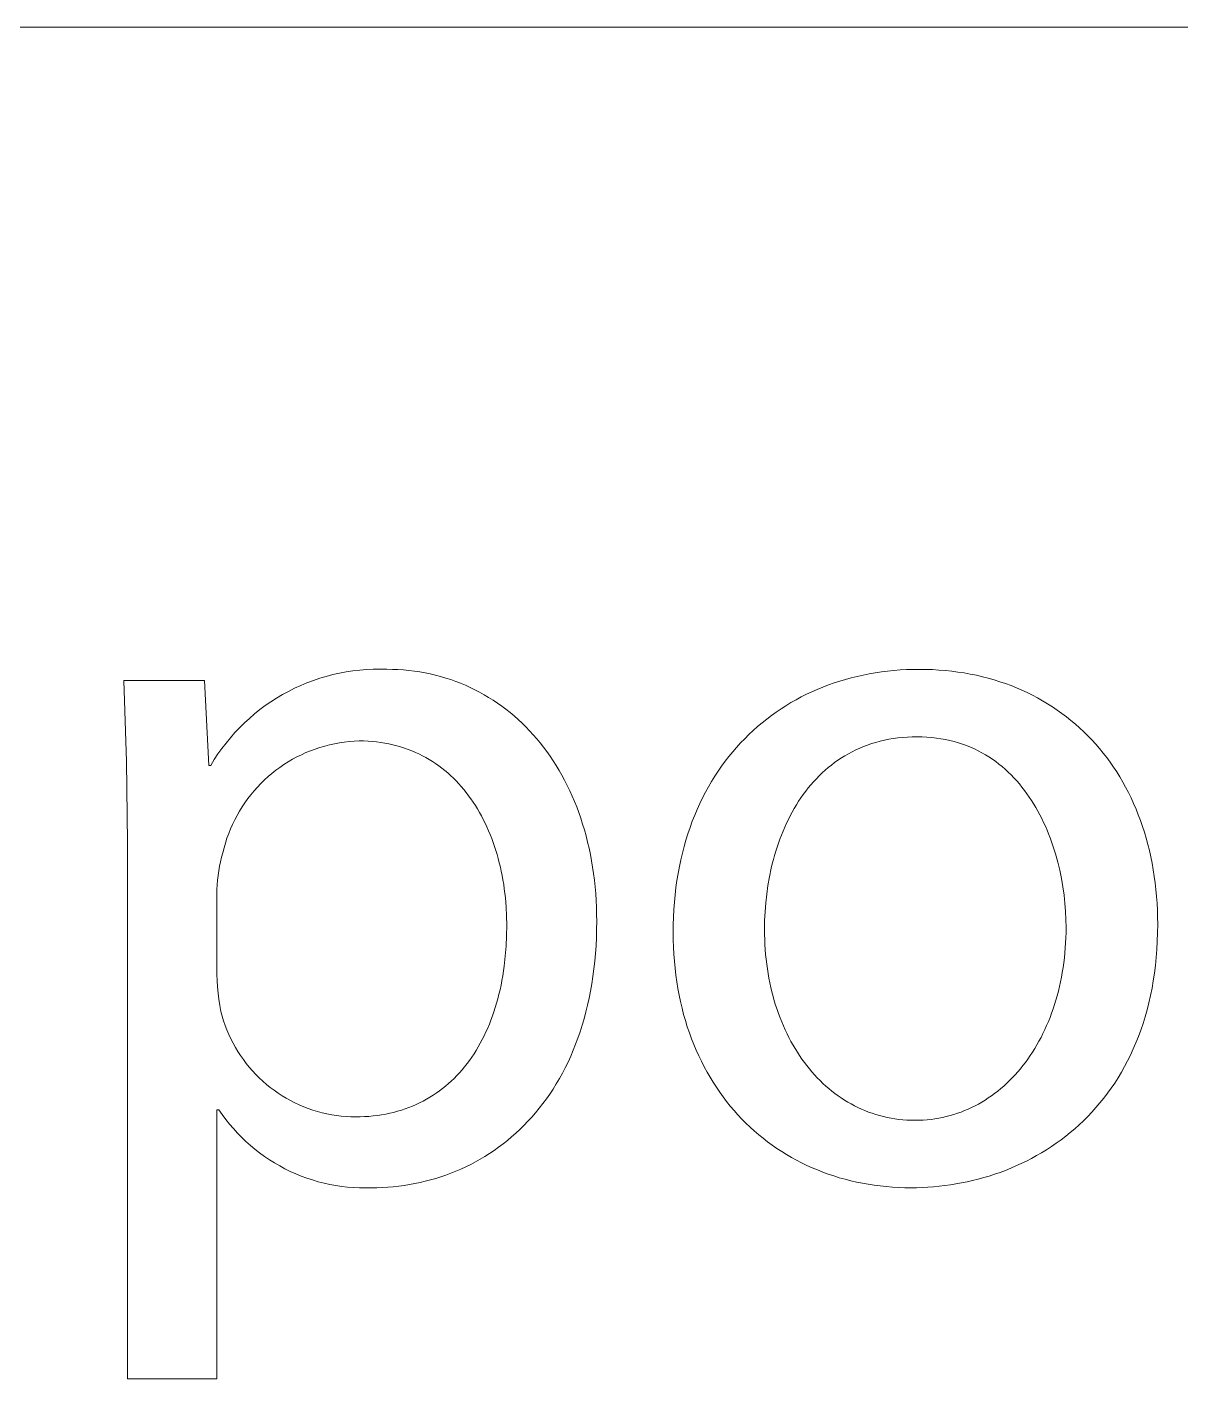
# Model space of a CAD drawing. Header units: millimetres. Extents: x -1421 to 3505, y -683 to 2759.
# Drawn here: x 3289 to 3344.5, y -197.2 to -132.1 of the extents above; entities that cross this region are included whole.
import ezdxf

# ---------------------------------------------------------------- set-up
doc = ezdxf.new("R2010")
doc.units = ezdxf.units.MM
doc.header["$MEASUREMENT"] = 0
doc.layers.add('Domyślny', color=7, linetype='Continuous', true_color=0x000000)

msp = doc.modelspace()

# ---------------------------------------------------------------- linework, layer by layer
at = {"layer": 'Domyślny', "color": 18, "lineweight": 15, "true_color": 0x000000}
for p, q in [((3500.454, -132.119), (1643.61, -132.119)), ((3303.364, -163.366), (3303.681, -163.284)), ((3303.681, -163.284), (3304, -163.212)), ((3304, -163.212), (3304.322, -163.152)), ((3304.322, -163.152), (3304.646, -163.103)), ((3304.646, -163.103), (3304.971, -163.065)), ((3304.971, -163.065), (3305.297, -163.038)), ((3305.297, -163.038), (3305.624, -163.023)), ((3305.624, -163.023), (3305.951, -163.019)), ((3305.951, -163.019), (3306.278, -163.027)), ((3306.278, -163.027), (3306.548, -163.031)), ((3306.548, -163.031), (3306.815, -163.041)), ((3306.815, -163.041), (3307.08, -163.059)), ((3307.08, -163.059), (3307.343, -163.084)), ((3307.343, -163.084), (3307.604, -163.115)), ((3307.604, -163.115), (3307.862, -163.154)), ((3307.862, -163.154), (3308.117, -163.199)), ((3308.117, -163.199), (3308.37, -163.251)), ((3308.37, -163.251), (3308.62, -163.309)), ((3329.21, -163.302), (3329.499, -163.245)), ((3329.499, -163.245), (3329.792, -163.195)), ((3329.792, -163.195), (3330.087, -163.151)), ((3330.087, -163.151), (3330.384, -163.114)), ((3330.384, -163.114), (3330.684, -163.083)), ((3330.684, -163.083), (3330.986, -163.059)), ((3330.986, -163.059), (3331.291, -163.042)), ((3331.291, -163.042), (3331.597, -163.032)), ((3331.597, -163.032), (3331.906, -163.029)), ((3331.906, -163.029), (3332.226, -163.032)), ((3332.226, -163.032), (3332.542, -163.043)), ((3332.542, -163.043), (3332.855, -163.061)), ((3332.855, -163.061), (3333.165, -163.086)), ((3333.165, -163.086), (3333.471, -163.118)), ((3333.471, -163.118), (3333.774, -163.158)), ((3333.774, -163.158), (3334.073, -163.204)), ((3334.073, -163.204), (3334.368, -163.257)), ((3334.368, -163.257), (3334.66, -163.316)), ((3293.743, -167.463), (3293.615, -163.568)), ((3293.615, -163.568), (3297.503, -163.568)), ((3297.503, -163.568), (3297.716, -167.653)), ((3301.542, -164.089), (3301.835, -163.942)), ((3301.835, -163.942), (3302.132, -163.806)), ((3302.132, -163.806), (3302.434, -163.68)), ((3302.434, -163.68), (3302.741, -163.565)), ((3302.741, -163.565), (3303.051, -163.46)), ((3303.051, -163.46), (3303.364, -163.366)), ((3308.62, -163.309), (3308.868, -163.374)), ((3308.868, -163.374), (3309.113, -163.446)), ((3309.113, -163.446), (3309.355, -163.524)), ((3309.355, -163.524), (3309.594, -163.609)), ((3309.594, -163.609), (3309.83, -163.7)), ((3309.83, -163.7), (3310.063, -163.798)), ((3310.063, -163.798), (3310.293, -163.902)), ((3310.293, -163.902), (3310.52, -164.012)), ((3327.002, -163.993), (3327.267, -163.884)), ((3327.267, -163.884), (3327.535, -163.782)), ((3327.535, -163.782), (3327.806, -163.686)), ((3327.806, -163.686), (3328.081, -163.596)), ((3328.081, -163.596), (3328.359, -163.513)), ((3328.359, -163.513), (3328.639, -163.436)), ((3328.639, -163.436), (3328.923, -163.366)), ((3328.923, -163.366), (3329.21, -163.302)), ((3334.66, -163.316), (3334.948, -163.383)), ((3334.948, -163.383), (3335.232, -163.456)), ((3335.232, -163.456), (3335.512, -163.536)), ((3335.512, -163.536), (3335.788, -163.622)), ((3335.788, -163.622), (3336.06, -163.715)), ((3336.06, -163.715), (3336.329, -163.814)), ((3336.329, -163.814), (3336.593, -163.919)), ((3336.593, -163.919), (3336.853, -164.031)), ((3300.428, -164.774), (3300.697, -164.588)), ((3300.697, -164.588), (3300.973, -164.412)), ((3300.973, -164.412), (3301.255, -164.245)), ((3301.255, -164.245), (3301.542, -164.089)), ((3310.52, -164.012), (3310.743, -164.128)), ((3310.743, -164.128), (3310.963, -164.25)), ((3310.963, -164.25), (3311.18, -164.378)), ((3311.18, -164.378), (3311.394, -164.513)), ((3311.394, -164.513), (3311.604, -164.653)), ((3325.734, -164.631), (3325.98, -164.491)), ((3325.98, -164.491), (3326.23, -164.357)), ((3326.23, -164.357), (3326.484, -164.229)), ((3326.484, -164.229), (3326.741, -164.108)), ((3326.741, -164.108), (3327.002, -163.993)), ((3336.853, -164.031), (3337.109, -164.149)), ((3337.109, -164.149), (3337.36, -164.274)), ((3337.36, -164.274), (3337.607, -164.404)), ((3337.607, -164.404), (3337.85, -164.541)), ((3337.85, -164.541), (3338.089, -164.683)), ((3299.661, -165.387), (3299.909, -165.174)), ((3299.909, -165.174), (3300.165, -164.969)), ((3300.165, -164.969), (3300.428, -164.774)), ((3311.604, -164.653), (3311.81, -164.799)), ((3311.81, -164.799), (3312.013, -164.951)), ((3312.013, -164.951), (3312.212, -165.109)), ((3312.212, -165.109), (3312.407, -165.272)), ((3324.79, -165.252), (3325.02, -165.088)), ((3325.02, -165.088), (3325.254, -164.929)), ((3325.254, -164.929), (3325.492, -164.777)), ((3325.492, -164.777), (3325.734, -164.631)), ((3338.089, -164.683), (3338.323, -164.832)), ((3338.323, -164.832), (3338.552, -164.986)), ((3338.552, -164.986), (3338.777, -165.146)), ((3338.777, -165.146), (3338.997, -165.312)), ((3298.962, -166.075), (3299.187, -165.838)), ((3299.187, -165.838), (3299.42, -165.608)), ((3299.42, -165.608), (3299.661, -165.387)), ((3312.407, -165.272), (3312.598, -165.441)), ((3312.598, -165.441), (3312.786, -165.616)), ((3312.786, -165.616), (3312.969, -165.796)), ((3312.969, -165.796), (3313.149, -165.982)), ((3323.916, -165.97), (3324.128, -165.782)), ((3324.128, -165.782), (3324.344, -165.599)), ((3324.344, -165.599), (3324.565, -165.423)), ((3324.565, -165.423), (3324.79, -165.252)), ((3338.997, -165.312), (3339.213, -165.484)), ((3339.213, -165.484), (3339.424, -165.662)), ((3339.424, -165.662), (3339.63, -165.844)), ((3339.63, -165.844), (3339.831, -166.033)), ((3298.538, -166.574), (3298.745, -166.321)), ((3298.745, -166.321), (3298.962, -166.075)), ((3304.231, -166.528), (3303.993, -166.563)), ((3304.47, -166.501), (3304.231, -166.528)), ((3304.709, -166.482), (3304.47, -166.501)), ((3304.95, -166.472), (3304.709, -166.482)), ((3305.163, -166.475), (3304.95, -166.472)), ((3305.373, -166.484), (3305.163, -166.475)), ((3305.58, -166.498), (3305.373, -166.484)), ((3305.784, -166.519), (3305.58, -166.498)), ((3305.984, -166.545), (3305.784, -166.519)), ((3306.182, -166.577), (3305.984, -166.545)), ((3313.149, -165.982), (3313.324, -166.173)), ((3313.324, -166.173), (3313.496, -166.369)), ((3313.496, -166.369), (3313.663, -166.571)), ((3323.308, -166.571), (3323.506, -166.365)), ((3323.506, -166.365), (3323.708, -166.164)), ((3323.708, -166.164), (3323.916, -165.97)), ((3329.818, -166.544), (3329.618, -166.605)), ((3330.023, -166.489), (3329.818, -166.544)), ((3330.231, -166.44), (3330.023, -166.489)), ((3330.444, -166.397), (3330.231, -166.44)), ((3330.661, -166.361), (3330.444, -166.397)), ((3330.882, -166.331), (3330.661, -166.361)), ((3331.107, -166.307), (3330.882, -166.331)), ((3331.336, -166.29), (3331.107, -166.307)), ((3331.57, -166.28), (3331.336, -166.29)), ((3331.808, -166.277), (3331.57, -166.28)), ((3332.046, -166.28), (3331.808, -166.277)), ((3332.28, -166.291), (3332.046, -166.28)), ((3332.509, -166.31), (3332.28, -166.291)), ((3332.734, -166.335), (3332.509, -166.31)), ((3332.955, -166.367), (3332.734, -166.335)), ((3333.171, -166.406), (3332.955, -166.367)), ((3333.383, -166.452), (3333.171, -166.406)), ((3333.59, -166.504), (3333.383, -166.452)), ((3333.793, -166.563), (3333.59, -166.504)), ((3339.831, -166.033), (3340.027, -166.227)), ((3340.027, -166.227), (3340.218, -166.426)), ((3340.218, -166.426), (3340.405, -166.631)), ((3297.969, -167.373), (3298.149, -167.1)), ((3298.149, -167.1), (3298.339, -166.834)), ((3298.339, -166.834), (3298.538, -166.574)), ((3302.164, -167.137), (3301.949, -167.244)), ((3302.383, -167.038), (3302.164, -167.137)), ((3302.605, -166.947), (3302.383, -167.038)), ((3302.83, -166.863), (3302.605, -166.947)), ((3303.059, -166.787), (3302.83, -166.863)), ((3303.289, -166.719), (3303.059, -166.787)), ((3303.522, -166.659), (3303.289, -166.719)), ((3303.757, -166.607), (3303.522, -166.659)), ((3303.993, -166.563), (3303.757, -166.607)), ((3306.377, -166.614), (3306.182, -166.577)), ((3306.569, -166.657), (3306.377, -166.614)), ((3306.757, -166.705), (3306.569, -166.657)), ((3306.943, -166.758), (3306.757, -166.705)), ((3307.125, -166.817), (3306.943, -166.758)), ((3307.304, -166.88), (3307.125, -166.817)), ((3307.481, -166.949), (3307.304, -166.88)), ((3307.654, -167.023), (3307.481, -166.949)), ((3307.823, -167.101), (3307.654, -167.023)), ((3307.99, -167.185), (3307.823, -167.101)), ((3308.154, -167.273), (3307.99, -167.185)), ((3313.663, -166.571), (3313.825, -166.778)), ((3313.825, -166.778), (3313.984, -166.99)), ((3313.984, -166.99), (3314.138, -167.208)), ((3322.745, -167.224), (3322.928, -167)), ((3322.928, -167), (3323.115, -166.783)), ((3323.115, -166.783), (3323.308, -166.571)), ((3328.328, -167.187), (3328.16, -167.291)), ((3328.501, -167.088), (3328.328, -167.187)), ((3328.677, -166.994), (3328.501, -167.088)), ((3328.857, -166.905), (3328.677, -166.994)), ((3329.041, -166.822), (3328.857, -166.905)), ((3329.229, -166.744), (3329.041, -166.822)), ((3329.421, -166.671), (3329.229, -166.744)), ((3329.618, -166.605), (3329.421, -166.671)), ((3333.991, -166.628), (3333.793, -166.563)), ((3334.186, -166.699), (3333.991, -166.628)), ((3334.376, -166.776), (3334.186, -166.699)), ((3334.562, -166.858), (3334.376, -166.776)), ((3334.743, -166.946), (3334.562, -166.858)), ((3334.921, -167.04), (3334.743, -166.946)), ((3335.094, -167.139), (3334.921, -167.04)), ((3335.263, -167.244), (3335.094, -167.139)), ((3340.405, -166.631), (3340.586, -166.841)), ((3340.586, -166.841), (3340.762, -167.056)), ((3340.762, -167.056), (3340.933, -167.276)), ((3293.796, -171.36), (3293.743, -167.463)), ((3297.716, -167.653), (3297.798, -167.653)), ((3297.798, -167.653), (3297.969, -167.373)), ((3301.128, -167.745), (3300.935, -167.887)), ((3301.327, -167.609), (3301.128, -167.745)), ((3301.53, -167.48), (3301.327, -167.609)), ((3301.737, -167.359), (3301.53, -167.48)), ((3301.949, -167.244), (3301.737, -167.359)), ((3308.314, -167.366), (3308.154, -167.273)), ((3308.471, -167.463), (3308.314, -167.366)), ((3308.625, -167.565), (3308.471, -167.463)), ((3308.775, -167.672), (3308.625, -167.565)), ((3308.923, -167.782), (3308.775, -167.672)), ((3309.067, -167.897), (3308.923, -167.782)), ((3314.138, -167.208), (3314.287, -167.43)), ((3314.287, -167.43), (3314.432, -167.658)), ((3314.432, -167.658), (3314.572, -167.89)), ((3322.229, -167.929), (3322.396, -167.688)), ((3322.396, -167.688), (3322.568, -167.453)), ((3322.568, -167.453), (3322.745, -167.224)), ((3327.527, -167.756), (3327.378, -167.883)), ((3327.679, -167.633), (3327.527, -167.756)), ((3327.836, -167.514), (3327.679, -167.633)), ((3327.996, -167.4), (3327.836, -167.514)), ((3328.16, -167.291), (3327.996, -167.4)), ((3335.428, -167.353), (3335.263, -167.244)), ((3335.589, -167.468), (3335.428, -167.353)), ((3335.745, -167.587), (3335.589, -167.468)), ((3335.898, -167.711), (3335.745, -167.587)), ((3336.047, -167.84), (3335.898, -167.711)), ((3336.191, -167.972), (3336.047, -167.84)), ((3340.933, -167.276), (3341.098, -167.502)), ((3341.098, -167.502), (3341.259, -167.732)), ((3341.259, -167.732), (3341.414, -167.968)), ((3300.385, -168.354), (3300.213, -168.522)), ((3300.563, -168.192), (3300.385, -168.354)), ((3300.746, -168.036), (3300.563, -168.192)), ((3300.935, -167.887), (3300.746, -168.036)), ((3309.208, -168.017), (3309.067, -167.897)), ((3309.346, -168.14), (3309.208, -168.017)), ((3309.48, -168.267), (3309.346, -168.14)), ((3309.611, -168.399), (3309.48, -168.267)), ((3309.739, -168.534), (3309.611, -168.399)), ((3314.572, -167.89), (3314.708, -168.127)), ((3314.708, -168.127), (3314.839, -168.37)), ((3314.839, -168.37), (3314.965, -168.617)), ((3321.762, -168.684), (3321.912, -168.426)), ((3321.912, -168.426), (3322.067, -168.175)), ((3322.067, -168.175), (3322.229, -167.929)), ((3326.823, -168.436), (3326.694, -168.584)), ((3326.956, -168.291), (3326.823, -168.436)), ((3327.093, -168.151), (3326.956, -168.291)), ((3327.234, -168.015), (3327.093, -168.151)), ((3327.378, -167.883), (3327.234, -168.015)), ((3336.332, -168.109), (3336.191, -167.972)), ((3336.469, -168.251), (3336.332, -168.109)), ((3336.602, -168.396), (3336.469, -168.251)), ((3336.73, -168.545), (3336.602, -168.396)), ((3341.414, -167.968), (3341.563, -168.208)), ((3341.563, -168.208), (3341.707, -168.454)), ((3341.707, -168.454), (3341.846, -168.704)), ((3299.734, -169.06), (3299.587, -169.251)), ((3299.887, -168.875), (3299.734, -169.06)), ((3300.047, -168.696), (3299.887, -168.875)), ((3300.213, -168.522), (3300.047, -168.696)), ((3309.863, -168.673), (3309.739, -168.534)), ((3309.985, -168.816), (3309.863, -168.673)), ((3310.102, -168.963), (3309.985, -168.816)), ((3310.217, -169.113), (3310.102, -168.963)), ((3310.328, -169.266), (3310.217, -169.113)), ((3314.965, -168.617), (3315.086, -168.868)), ((3315.086, -168.868), (3315.202, -169.125)), ((3315.202, -169.125), (3315.313, -169.386)), ((3321.479, -169.215), (3321.617, -168.947)), ((3321.617, -168.947), (3321.762, -168.684)), ((3326.328, -169.05), (3326.214, -169.213)), ((3326.446, -168.891), (3326.328, -169.05)), ((3326.568, -168.736), (3326.446, -168.891)), ((3326.694, -168.584), (3326.568, -168.736)), ((3336.855, -168.697), (3336.73, -168.545)), ((3336.977, -168.854), (3336.855, -168.697)), ((3337.094, -169.013), (3336.977, -168.854)), ((3337.207, -169.176), (3337.094, -169.013)), ((3341.846, -168.704), (3341.979, -168.959)), ((3341.979, -168.959), (3342.106, -169.218)), ((3299.313, -169.646), (3299.187, -169.85)), ((3299.447, -169.446), (3299.313, -169.646)), ((3299.587, -169.251), (3299.447, -169.446)), ((3310.436, -169.423), (3310.328, -169.266)), ((3310.54, -169.584), (3310.436, -169.423)), ((3310.641, -169.747), (3310.54, -169.584)), ((3310.739, -169.914), (3310.641, -169.747)), ((3315.313, -169.386), (3315.419, -169.651)), ((3315.419, -169.651), (3315.52, -169.922)), ((3321.099, -170.053), (3321.219, -169.768)), ((3321.219, -169.768), (3321.346, -169.489)), ((3321.346, -169.489), (3321.479, -169.215)), ((3325.894, -169.72), (3325.795, -169.895)), ((3325.997, -169.547), (3325.894, -169.72)), ((3326.104, -169.378), (3325.997, -169.547)), ((3326.214, -169.213), (3326.104, -169.378)), ((3337.317, -169.342), (3337.207, -169.176)), ((3337.423, -169.511), (3337.317, -169.342)), ((3337.525, -169.682), (3337.423, -169.511)), ((3337.624, -169.857), (3337.525, -169.682)), ((3342.106, -169.218), (3342.228, -169.482)), ((3342.228, -169.482), (3342.344, -169.751)), ((3342.344, -169.751), (3342.454, -170.024)), ((3298.956, -170.272), (3298.851, -170.489)), ((3299.068, -170.059), (3298.956, -170.272)), ((3299.187, -169.85), (3299.068, -170.059)), ((3310.833, -170.084), (3310.739, -169.914)), ((3310.924, -170.257), (3310.833, -170.084)), ((3311.011, -170.433), (3310.924, -170.257)), ((3311.095, -170.612), (3311.011, -170.433)), ((3315.52, -169.922), (3315.616, -170.196)), ((3315.616, -170.196), (3315.706, -170.475)), ((3320.876, -170.639), (3320.984, -170.343)), ((3320.984, -170.343), (3321.099, -170.053)), ((3325.52, -170.437), (3325.435, -170.622)), ((3325.608, -170.253), (3325.52, -170.437)), ((3325.7, -170.073), (3325.608, -170.253)), ((3325.795, -169.895), (3325.7, -170.073)), ((3337.719, -170.034), (3337.624, -169.857)), ((3337.81, -170.213), (3337.719, -170.034)), ((3337.897, -170.395), (3337.81, -170.213)), ((3337.981, -170.578), (3337.897, -170.395)), ((3342.454, -170.024), (3342.558, -170.302)), ((3342.558, -170.302), (3342.657, -170.584)), ((3298.666, -170.932), (3298.584, -171.158)), ((3298.755, -170.709), (3298.666, -170.932)), ((3298.851, -170.489), (3298.755, -170.709)), ((3311.176, -170.794), (3311.095, -170.612)), ((3311.253, -170.978), (3311.176, -170.794)), ((3311.327, -171.165), (3311.253, -170.978)), ((3315.706, -170.475), (3315.791, -170.759)), ((3315.791, -170.759), (3315.871, -171.046)), ((3315.871, -171.046), (3315.945, -171.338)), ((3320.679, -171.246), (3320.774, -170.939)), ((3320.774, -170.939), (3320.876, -170.639)), ((3325.277, -171.001), (3325.203, -171.194)), ((3325.354, -170.811), (3325.277, -171.001)), ((3325.435, -170.622), (3325.354, -170.811)), ((3338.062, -170.764), (3337.981, -170.578)), ((3338.138, -170.952), (3338.062, -170.764)), ((3338.212, -171.141), (3338.138, -170.952)), ((3342.657, -170.584), (3342.749, -170.87)), ((3342.749, -170.87), (3342.836, -171.161)), ((3293.796, -197.178), (3293.796, -171.36)), ((3298.446, -171.618), (3298.388, -171.852)), ((3298.511, -171.387), (3298.446, -171.618)), ((3298.584, -171.158), (3298.511, -171.387)), ((3311.397, -171.355), (3311.327, -171.165)), ((3311.463, -171.547), (3311.397, -171.355)), ((3311.526, -171.742), (3311.463, -171.547)), ((3311.586, -171.939), (3311.526, -171.742)), ((3315.945, -171.338), (3316.013, -171.634)), ((3316.013, -171.634), (3316.076, -171.934)), ((3320.507, -171.873), (3320.59, -171.557)), ((3320.59, -171.557), (3320.679, -171.246)), ((3325.066, -171.585), (3325.003, -171.784)), ((3325.133, -171.389), (3325.066, -171.585)), ((3325.203, -171.194), (3325.133, -171.389)), ((3338.281, -171.332), (3338.212, -171.141)), ((3338.347, -171.524), (3338.281, -171.332)), ((3338.41, -171.717), (3338.347, -171.524)), ((3338.469, -171.912), (3338.41, -171.717)), ((3342.836, -171.161), (3342.916, -171.455)), ((3342.916, -171.455), (3342.99, -171.754)), ((3342.99, -171.754), (3343.059, -172.057)), ((3298.272, -172.287), (3298.225, -172.507)), ((3298.327, -172.068), (3298.272, -172.287)), ((3298.388, -171.852), (3298.327, -172.068)), ((3311.642, -172.138), (3311.586, -171.939)), ((3311.694, -172.339), (3311.642, -172.138)), ((3311.743, -172.543), (3311.694, -172.339)), ((3316.076, -171.934), (3316.134, -172.238)), ((3316.134, -172.238), (3316.185, -172.546)), ((3320.363, -172.522), (3320.432, -172.195)), ((3320.432, -172.195), (3320.507, -171.873)), ((3324.835, -172.39), (3324.786, -172.594)), ((3324.888, -172.186), (3324.835, -172.39)), ((3324.944, -171.984), (3324.888, -172.186)), ((3325.003, -171.784), (3324.944, -171.984)), ((3338.578, -172.304), (3338.469, -171.912)), ((3338.673, -172.699), (3338.578, -172.304)), ((3343.059, -172.057), (3343.12, -172.364)), ((3343.12, -172.364), (3343.176, -172.675)), ((3298.151, -172.951), (3298.124, -173.174)), ((3298.184, -172.728), (3298.151, -172.951)), ((3298.225, -172.507), (3298.184, -172.728)), ((3311.789, -172.748), (3311.743, -172.543)), ((3311.831, -172.956), (3311.789, -172.748)), ((3311.869, -173.165), (3311.831, -172.956)), ((3316.185, -172.546), (3316.231, -172.859)), ((3316.231, -172.859), (3316.271, -173.175)), ((3320.246, -173.191), (3320.301, -172.854)), ((3320.301, -172.854), (3320.363, -172.522)), ((3324.699, -173.008), (3324.625, -173.425)), ((3324.786, -172.594), (3324.699, -173.008)), ((3338.754, -173.095), (3338.673, -172.699)), ((3343.176, -172.675), (3343.225, -172.99)), ((3343.225, -172.99), (3343.268, -173.309)), ((3298.105, -173.399), (3298.093, -173.623)), ((3298.093, -173.623), (3298.093, -177.708)), ((3298.124, -173.174), (3298.105, -173.399)), ((3311.904, -173.376), (3311.869, -173.165)), ((3311.935, -173.589), (3311.904, -173.376)), ((3311.986, -174.02), (3311.935, -173.589)), ((3316.271, -173.175), (3316.305, -173.494)), ((3316.305, -173.494), (3316.332, -173.818)), ((3320.157, -173.881), (3320.198, -173.534)), ((3320.198, -173.534), (3320.246, -173.191)), ((3324.625, -173.425), (3324.565, -173.846)), ((3338.823, -173.492), (3338.754, -173.095)), ((3338.878, -173.889), (3338.823, -173.492)), ((3343.268, -173.309), (3343.305, -173.631)), ((3343.305, -173.631), (3343.335, -173.957)), ((3312.023, -174.457), (3311.986, -174.02)), ((3316.332, -173.818), (3316.354, -174.145)), ((3316.354, -174.145), (3316.37, -174.476)), ((3320.097, -174.59), (3320.124, -174.233)), ((3320.124, -174.233), (3320.157, -173.881)), ((3324.519, -174.269), (3324.486, -174.694)), ((3324.565, -173.846), (3324.519, -174.269)), ((3338.921, -174.283), (3338.878, -173.889)), ((3338.952, -174.675), (3338.921, -174.283)), ((3343.335, -173.957), (3343.358, -174.287)), ((3343.358, -174.287), (3343.375, -174.621)), ((3312.045, -174.899), (3312.023, -174.457)), ((3312.052, -175.346), (3312.045, -174.899)), ((3316.37, -174.476), (3316.379, -174.811)), ((3316.379, -174.811), (3316.382, -175.149)), ((3320.067, -175.32), (3320.078, -174.953)), ((3320.078, -174.953), (3320.097, -174.59)), ((3324.486, -174.694), (3324.466, -175.119)), ((3338.97, -175.063), (3338.952, -174.675)), ((3343.375, -174.621), (3343.385, -174.958)), ((3343.385, -174.958), (3343.388, -175.298)), ((3312.044, -175.853), (3312.052, -175.346)), ((3316.379, -175.548), (3316.367, -175.94)), ((3316.382, -175.149), (3316.379, -175.548)), ((3320.063, -175.692), (3320.067, -175.32)), ((3324.466, -175.119), (3324.459, -175.544)), ((3324.459, -175.544), (3324.461, -175.789)), ((3338.976, -175.446), (3338.97, -175.063)), ((3338.974, -175.696), (3338.976, -175.446)), ((3343.388, -175.298), (3343.384, -175.708)), ((3312.021, -176.349), (3312.044, -175.853)), ((3316.367, -175.94), (3316.349, -176.327)), ((3320.067, -176.044), (3320.063, -175.692)), ((3320.078, -176.392), (3320.067, -176.044)), ((3324.461, -175.789), (3324.468, -176.031)), ((3324.468, -176.031), (3324.479, -176.271)), ((3324.479, -176.271), (3324.494, -176.51)), ((3338.94, -176.434), (3338.956, -176.19)), ((3338.956, -176.19), (3338.967, -175.944)), ((3338.967, -175.944), (3338.974, -175.696)), ((3343.37, -176.111), (3343.349, -176.506)), ((3343.384, -175.708), (3343.37, -176.111)), ((3311.928, -177.31), (3311.982, -176.835)), ((3311.982, -176.835), (3312.021, -176.349)), ((3316.322, -176.707), (3316.289, -177.08)), ((3316.349, -176.327), (3316.322, -176.707)), ((3320.096, -176.736), (3320.078, -176.392)), ((3320.121, -177.076), (3320.096, -176.736)), ((3324.494, -176.51), (3324.514, -176.746)), ((3324.514, -176.746), (3324.537, -176.98)), ((3338.867, -177.151), (3338.895, -176.914)), ((3338.895, -176.914), (3338.92, -176.675)), ((3338.92, -176.675), (3338.94, -176.434)), ((3343.318, -176.895), (3343.279, -177.276)), ((3343.349, -176.506), (3343.318, -176.895)), ((3311.859, -177.773), (3311.896, -177.543)), ((3311.896, -177.543), (3311.928, -177.31)), ((3316.249, -177.448), (3316.202, -177.808)), ((3316.289, -177.08), (3316.249, -177.448)), ((3320.153, -177.411), (3320.121, -177.076)), ((3320.192, -177.742), (3320.153, -177.411)), ((3324.537, -176.98), (3324.565, -177.212)), ((3324.565, -177.212), (3324.597, -177.441)), ((3324.597, -177.441), (3324.633, -177.668)), ((3338.797, -177.616), (3338.834, -177.385)), ((3338.834, -177.385), (3338.867, -177.151)), ((3343.279, -177.276), (3343.232, -177.65)), ((3298.093, -177.708), (3298.103, -178.008)), ((3298.103, -178.008), (3298.123, -178.307)), ((3311.727, -178.446), (3311.775, -178.225)), ((3311.775, -178.225), (3311.819, -178.001)), ((3311.819, -178.001), (3311.859, -177.773)), ((3316.147, -178.163), (3316.086, -178.511)), ((3316.202, -177.808), (3316.147, -178.163)), ((3320.238, -178.069), (3320.192, -177.742)), ((3320.291, -178.391), (3320.238, -178.069)), ((3324.633, -177.668), (3324.673, -177.893)), ((3324.673, -177.893), (3324.718, -178.115)), ((3324.718, -178.115), (3324.766, -178.335)), ((3338.661, -178.294), (3338.71, -178.071)), ((3338.71, -178.071), (3338.756, -177.845)), ((3338.756, -177.845), (3338.797, -177.616)), ((3343.177, -178.017), (3343.114, -178.377)), ((3343.232, -177.65), (3343.177, -178.017)), ((3298.123, -178.307), (3298.151, -178.606)), ((3298.151, -178.606), (3298.188, -178.904)), ((3298.188, -178.904), (3298.235, -179.201)), ((3311.563, -179.09), (3311.621, -178.879)), ((3311.621, -178.879), (3311.676, -178.664)), ((3311.676, -178.664), (3311.727, -178.446)), ((3316.019, -178.853), (3315.945, -179.189)), ((3316.086, -178.511), (3316.019, -178.853)), ((3320.35, -178.708), (3320.291, -178.391)), ((3320.416, -179.021), (3320.35, -178.708)), ((3324.766, -178.335), (3324.818, -178.552)), ((3324.818, -178.552), (3324.874, -178.766)), ((3324.874, -178.766), (3324.933, -178.978)), ((3338.489, -178.947), (3338.55, -178.733)), ((3338.55, -178.733), (3338.608, -178.515)), ((3338.608, -178.515), (3338.661, -178.294)), ((3343.043, -178.729), (3342.965, -179.075)), ((3343.114, -178.377), (3343.043, -178.729)), ((3298.235, -179.201), (3298.29, -179.496)), ((3298.29, -179.496), (3298.351, -179.721)), ((3311.365, -179.706), (3311.434, -179.504)), ((3311.434, -179.504), (3311.5, -179.299)), ((3311.5, -179.299), (3311.563, -179.09)), ((3315.864, -179.518), (3315.777, -179.841)), ((3315.945, -179.189), (3315.864, -179.518)), ((3320.489, -179.33), (3320.416, -179.021)), ((3320.567, -179.634), (3320.489, -179.33)), ((3324.933, -178.978), (3324.997, -179.187)), ((3324.997, -179.187), (3325.064, -179.393)), ((3325.064, -179.393), (3325.135, -179.596)), ((3338.283, -179.574), (3338.355, -179.368)), ((3338.355, -179.368), (3338.424, -179.159)), ((3338.424, -179.159), (3338.489, -178.947)), ((3342.879, -179.414), (3342.786, -179.745)), ((3342.965, -179.075), (3342.879, -179.414)), ((3298.351, -179.721), (3298.419, -179.944)), ((3298.419, -179.944), (3298.496, -180.165)), ((3298.496, -180.165), (3298.579, -180.383)), ((3311.135, -180.291), (3311.215, -180.099)), ((3311.215, -180.099), (3311.292, -179.904)), ((3311.292, -179.904), (3311.365, -179.706)), ((3315.684, -180.158), (3315.585, -180.468)), ((3315.777, -179.841), (3315.684, -180.158)), ((3320.653, -179.933), (3320.567, -179.634)), ((3320.744, -180.227), (3320.653, -179.933)), ((3325.135, -179.596), (3325.21, -179.796)), ((3325.21, -179.796), (3325.288, -179.993)), ((3325.288, -179.993), (3325.37, -180.187)), ((3325.37, -180.187), (3325.456, -180.378)), ((3337.956, -180.365), (3338.043, -180.172)), ((3338.043, -180.172), (3338.126, -179.976)), ((3338.126, -179.976), (3338.206, -179.776)), ((3338.206, -179.776), (3338.283, -179.574)), ((3342.685, -180.07), (3342.578, -180.388)), ((3342.786, -179.745), (3342.685, -180.07)), ((3298.579, -180.383), (3298.671, -180.598)), ((3298.671, -180.598), (3298.77, -180.809)), ((3298.77, -180.809), (3298.876, -181.017)), ((3310.779, -181.021), (3310.873, -180.844)), ((3310.873, -180.844), (3310.964, -180.663)), ((3310.964, -180.663), (3311.051, -180.478)), ((3311.051, -180.478), (3311.135, -180.291)), ((3315.48, -180.772), (3315.368, -181.07)), ((3315.585, -180.468), (3315.48, -180.772)), ((3320.842, -180.517), (3320.744, -180.227)), ((3320.946, -180.802), (3320.842, -180.517)), ((3321.056, -181.082), (3320.946, -180.802)), ((3325.456, -180.378), (3325.545, -180.566)), ((3325.545, -180.566), (3325.637, -180.75)), ((3325.637, -180.75), (3325.733, -180.931)), ((3337.673, -180.923), (3337.771, -180.74)), ((3337.771, -180.74), (3337.865, -180.554)), ((3337.865, -180.554), (3337.956, -180.365)), ((3342.463, -180.698), (3342.342, -181.002)), ((3342.578, -180.388), (3342.463, -180.698)), ((3298.876, -181.017), (3298.989, -181.222)), ((3298.989, -181.222), (3299.11, -181.422)), ((3299.11, -181.422), (3299.237, -181.617)), ((3310.475, -181.529), (3310.58, -181.364)), ((3310.58, -181.364), (3310.681, -181.194)), ((3310.681, -181.194), (3310.779, -181.021)), ((3315.252, -181.361), (3315.129, -181.646)), ((3315.368, -181.07), (3315.252, -181.361)), ((3321.171, -181.357), (3321.056, -181.082)), ((3321.293, -181.627), (3321.171, -181.357)), ((3325.733, -180.931), (3325.833, -181.109)), ((3325.833, -181.109), (3325.935, -181.283)), ((3325.935, -181.283), (3326.041, -181.453)), ((3326.041, -181.453), (3326.15, -181.62)), ((3337.25, -181.618), (3337.361, -181.449)), ((3337.361, -181.449), (3337.468, -181.278)), ((3337.468, -181.278), (3337.572, -181.102)), ((3337.572, -181.102), (3337.673, -180.923)), ((3342.215, -181.299), (3342.08, -181.589)), ((3342.342, -181.002), (3342.215, -181.299)), ((3299.237, -181.617), (3299.371, -181.809)), ((3299.371, -181.809), (3299.512, -181.995)), ((3299.512, -181.995), (3299.659, -182.176)), ((3309.901, -182.299), (3310.023, -182.153)), ((3310.023, -182.153), (3310.141, -182.003)), ((3310.141, -182.003), (3310.256, -181.849)), ((3310.256, -181.849), (3310.367, -181.691)), ((3310.367, -181.691), (3310.475, -181.529)), ((3315.001, -181.925), (3314.867, -182.198)), ((3315.129, -181.646), (3315.001, -181.925)), ((3321.42, -181.892), (3321.293, -181.627)), ((3321.553, -182.152), (3321.42, -181.892)), ((3321.692, -182.407), (3321.553, -182.152)), ((3326.15, -181.62), (3326.263, -181.784)), ((3326.263, -181.784), (3326.379, -181.943)), ((3326.379, -181.943), (3326.497, -182.099)), ((3326.497, -182.099), (3326.619, -182.251)), ((3336.776, -182.252), (3336.899, -182.099)), ((3336.899, -182.099), (3337.019, -181.943)), ((3337.019, -181.943), (3337.136, -181.782)), ((3337.136, -181.782), (3337.25, -181.618)), ((3341.793, -182.149), (3341.641, -182.419)), ((3341.94, -181.873), (3341.793, -182.149)), ((3342.08, -181.589), (3341.94, -181.873)), ((3299.659, -182.176), (3299.812, -182.352)), ((3299.812, -182.352), (3299.972, -182.523)), ((3299.972, -182.523), (3300.137, -182.688)), ((3300.137, -182.688), (3300.308, -182.847)), ((3309.382, -182.842), (3309.517, -182.712)), ((3309.517, -182.712), (3309.648, -182.579)), ((3309.648, -182.579), (3309.777, -182.441)), ((3309.777, -182.441), (3309.901, -182.299)), ((3314.585, -182.724), (3314.435, -182.977)), ((3314.729, -182.464), (3314.585, -182.724)), ((3314.867, -182.198), (3314.729, -182.464)), ((3321.836, -182.657), (3321.692, -182.407)), ((3321.986, -182.902), (3321.836, -182.657)), ((3326.619, -182.251), (3326.744, -182.399)), ((3326.744, -182.399), (3326.872, -182.544)), ((3326.872, -182.544), (3327.003, -182.684)), ((3327.003, -182.684), (3327.137, -182.82)), ((3336.253, -182.823), (3336.388, -182.686)), ((3336.388, -182.686), (3336.52, -182.545)), ((3336.52, -182.545), (3336.649, -182.401)), ((3336.649, -182.401), (3336.776, -182.252)), ((3341.483, -182.682), (3341.318, -182.938)), ((3341.641, -182.419), (3341.483, -182.682)), ((3300.308, -182.847), (3300.484, -183)), ((3300.484, -183), (3300.666, -183.147)), ((3300.666, -183.147), (3300.853, -183.288)), ((3300.853, -183.288), (3301.044, -183.421)), ((3301.044, -183.421), (3301.24, -183.549)), ((3308.506, -183.526), (3308.66, -183.423)), ((3308.66, -183.423), (3308.811, -183.316)), ((3308.811, -183.316), (3308.959, -183.204)), ((3308.959, -183.204), (3309.103, -183.088)), ((3309.103, -183.088), (3309.244, -182.967)), ((3309.244, -182.967), (3309.382, -182.842)), ((3314.122, -183.466), (3313.958, -183.7)), ((3314.281, -183.225), (3314.122, -183.466)), ((3314.435, -182.977), (3314.281, -183.225)), ((3322.141, -183.142), (3321.986, -182.902)), ((3322.302, -183.376), (3322.141, -183.142)), ((3322.467, -183.605), (3322.302, -183.376)), ((3327.137, -182.82), (3327.274, -182.952)), ((3327.274, -182.952), (3327.413, -183.08)), ((3327.413, -183.08), (3327.556, -183.203)), ((3327.556, -183.203), (3327.701, -183.322)), ((3327.701, -183.322), (3327.849, -183.437)), ((3327.849, -183.437), (3327.999, -183.547)), ((3335.387, -183.551), (3335.538, -183.441)), ((3335.538, -183.441), (3335.686, -183.326)), ((3335.686, -183.326), (3335.832, -183.207)), ((3335.832, -183.207), (3335.975, -183.083)), ((3335.975, -183.083), (3336.116, -182.955)), ((3336.116, -182.955), (3336.253, -182.823)), ((3340.974, -183.431), (3340.793, -183.667)), ((3341.149, -183.188), (3340.974, -183.431)), ((3341.318, -182.938), (3341.149, -183.188)), ((3301.24, -183.549), (3301.44, -183.669)), ((3301.44, -183.669), (3301.644, -183.782)), ((3301.644, -183.782), (3301.852, -183.888)), ((3301.852, -183.888), (3302.064, -183.986)), ((3302.064, -183.986), (3302.279, -184.078)), ((3302.279, -184.078), (3302.497, -184.161)), ((3307.162, -184.182), (3307.34, -184.116)), ((3307.34, -184.116), (3307.516, -184.046)), ((3307.516, -184.046), (3307.689, -183.972)), ((3307.689, -183.972), (3307.859, -183.892)), ((3307.859, -183.892), (3308.025, -183.807)), ((3308.025, -183.807), (3308.189, -183.718)), ((3308.189, -183.718), (3308.349, -183.625)), ((3308.349, -183.625), (3308.506, -183.526)), ((3313.79, -183.929), (3313.617, -184.151)), ((3313.958, -183.7), (3313.79, -183.929)), ((3322.638, -183.829), (3322.467, -183.605)), ((3322.814, -184.048), (3322.638, -183.829)), ((3322.994, -184.261), (3322.814, -184.048)), ((3327.999, -183.547), (3328.153, -183.653)), ((3328.153, -183.653), (3328.308, -183.755)), ((3328.308, -183.755), (3328.467, -183.851)), ((3328.467, -183.851), (3328.628, -183.943)), ((3328.628, -183.943), (3328.791, -184.03)), ((3328.791, -184.03), (3328.957, -184.113)), ((3328.957, -184.113), (3329.125, -184.19)), ((3334.263, -184.193), (3334.43, -184.116)), ((3334.43, -184.116), (3334.595, -184.033)), ((3334.595, -184.033), (3334.759, -183.946)), ((3334.759, -183.946), (3334.919, -183.855)), ((3334.919, -183.855), (3335.078, -183.758)), ((3335.078, -183.758), (3335.234, -183.657)), ((3335.234, -183.657), (3335.387, -183.551)), ((3340.608, -183.897), (3340.418, -184.12)), ((3340.793, -183.667), (3340.608, -183.897)), ((3298.192, -184.22), (3298.093, -184.22)), ((3298.093, -184.22), (3298.093, -197.178)), ((3298.355, -184.457), (3298.192, -184.22)), ((3298.526, -184.688), (3298.355, -184.457)), ((3298.704, -184.913), (3298.526, -184.688)), ((3302.497, -184.161), (3302.718, -184.237)), ((3302.718, -184.237), (3302.941, -184.305)), ((3302.941, -184.305), (3303.167, -184.366)), ((3303.167, -184.366), (3303.395, -184.418)), ((3303.395, -184.418), (3303.624, -184.463)), ((3303.624, -184.463), (3303.854, -184.499)), ((3303.854, -184.499), (3304.086, -184.528)), ((3304.086, -184.528), (3304.319, -184.548)), ((3304.319, -184.548), (3304.552, -184.56)), ((3304.552, -184.56), (3304.786, -184.564)), ((3304.786, -184.564), (3304.999, -184.561)), ((3304.999, -184.561), (3305.211, -184.553)), ((3305.211, -184.553), (3305.419, -184.54)), ((3305.419, -184.54), (3305.624, -184.521)), ((3305.624, -184.521), (3305.827, -184.496)), ((3305.827, -184.496), (3306.026, -184.467)), ((3306.026, -184.467), (3306.223, -184.432)), ((3306.223, -184.432), (3306.416, -184.392)), ((3306.416, -184.392), (3306.607, -184.347)), ((3306.607, -184.347), (3306.795, -184.297)), ((3306.795, -184.297), (3306.98, -184.242)), ((3306.98, -184.242), (3307.162, -184.182)), ((3313.257, -184.576), (3313.071, -184.779)), ((3313.439, -184.367), (3313.257, -184.576)), ((3313.617, -184.151), (3313.439, -184.367)), ((3323.18, -184.468), (3322.994, -184.261)), ((3323.371, -184.67), (3323.18, -184.468)), ((3323.566, -184.867), (3323.371, -184.67)), ((3329.125, -184.19), (3329.296, -184.263)), ((3329.296, -184.263), (3329.469, -184.331)), ((3329.469, -184.331), (3329.644, -184.393)), ((3329.644, -184.393), (3329.821, -184.45)), ((3329.821, -184.45), (3330.001, -184.503)), ((3330.001, -184.503), (3330.183, -184.55)), ((3330.183, -184.55), (3330.367, -184.591)), ((3330.367, -184.591), (3330.553, -184.628)), ((3330.553, -184.628), (3330.741, -184.659)), ((3330.741, -184.659), (3330.931, -184.684)), ((3330.931, -184.684), (3331.122, -184.704)), ((3331.122, -184.704), (3331.316, -184.718)), ((3331.316, -184.718), (3331.512, -184.727)), ((3331.512, -184.727), (3331.709, -184.73)), ((3331.709, -184.73), (3331.903, -184.727)), ((3331.903, -184.727), (3332.095, -184.718)), ((3332.095, -184.718), (3332.286, -184.704)), ((3332.286, -184.704), (3332.475, -184.684)), ((3332.475, -184.684), (3332.662, -184.659)), ((3332.662, -184.659), (3332.848, -184.628)), ((3332.848, -184.628), (3333.031, -184.592)), ((3333.031, -184.592), (3333.213, -184.551)), ((3333.213, -184.551), (3333.393, -184.504)), ((3333.393, -184.504), (3333.571, -184.452)), ((3333.571, -184.452), (3333.747, -184.395)), ((3333.747, -184.395), (3333.921, -184.333)), ((3333.921, -184.333), (3334.093, -184.265)), ((3334.093, -184.265), (3334.263, -184.193)), ((3339.818, -184.75), (3339.609, -184.947)), ((3340.023, -184.547), (3339.818, -184.75)), ((3340.222, -184.337), (3340.023, -184.547)), ((3340.418, -184.12), (3340.222, -184.337)), ((3298.891, -185.132), (3298.704, -184.913)), ((3299.084, -185.344), (3298.891, -185.132)), ((3299.285, -185.55), (3299.084, -185.344)), ((3312.489, -185.351), (3312.287, -185.53)), ((3312.687, -185.167), (3312.489, -185.351)), ((3312.881, -184.976), (3312.687, -185.167)), ((3313.071, -184.779), (3312.881, -184.976)), ((3323.765, -185.058), (3323.566, -184.867)), ((3323.97, -185.243), (3323.765, -185.058)), ((3324.179, -185.423), (3323.97, -185.243)), ((3339.179, -185.322), (3338.958, -185.499)), ((3339.396, -185.138), (3339.179, -185.322)), ((3339.609, -184.947), (3339.396, -185.138)), ((3299.493, -185.749), (3299.285, -185.55)), ((3299.708, -185.94), (3299.493, -185.749)), ((3299.928, -186.124), (3299.708, -185.94)), ((3311.659, -186.026), (3311.443, -186.179)), ((3311.872, -185.867), (3311.659, -186.026)), ((3312.081, -185.701), (3311.872, -185.867)), ((3312.287, -185.53), (3312.081, -185.701)), ((3324.392, -185.597), (3324.179, -185.423)), ((3324.609, -185.765), (3324.392, -185.597)), ((3324.831, -185.928), (3324.609, -185.765)), ((3325.057, -186.084), (3324.831, -185.928)), ((3338.274, -185.994), (3338.038, -186.147)), ((3338.505, -185.836), (3338.274, -185.994)), ((3338.734, -185.671), (3338.505, -185.836)), ((3338.958, -185.499), (3338.734, -185.671)), ((3300.156, -186.301), (3299.928, -186.124)), ((3300.388, -186.469), (3300.156, -186.301)), ((3300.627, -186.63), (3300.388, -186.469)), ((3300.871, -186.782), (3300.627, -186.63)), ((3310.776, -186.601), (3310.548, -186.729)), ((3311.002, -186.467), (3310.776, -186.601)), ((3311.224, -186.326), (3311.002, -186.467)), ((3311.443, -186.179), (3311.224, -186.326)), ((3325.287, -186.235), (3325.057, -186.084)), ((3325.521, -186.38), (3325.287, -186.235)), ((3325.759, -186.518), (3325.521, -186.38)), ((3326.001, -186.651), (3325.759, -186.518)), ((3326.246, -186.778), (3326.001, -186.651)), ((3337.068, -186.693), (3336.818, -186.814)), ((3337.315, -186.566), (3337.068, -186.693)), ((3337.559, -186.432), (3337.315, -186.566)), ((3337.8, -186.293), (3337.559, -186.432)), ((3338.038, -186.147), (3337.8, -186.293)), ((3301.12, -186.926), (3300.871, -186.782)), ((3301.374, -187.061), (3301.12, -186.926)), ((3301.632, -187.187), (3301.374, -187.061)), ((3301.894, -187.305), (3301.632, -187.187)), ((3302.16, -187.413), (3301.894, -187.305)), ((3309.123, -187.365), (3308.878, -187.449)), ((3309.367, -187.275), (3309.123, -187.365)), ((3309.608, -187.178), (3309.367, -187.275)), ((3309.847, -187.075), (3309.608, -187.178)), ((3310.083, -186.966), (3309.847, -187.075)), ((3310.317, -186.851), (3310.083, -186.966)), ((3310.548, -186.729), (3310.317, -186.851)), ((3326.495, -186.899), (3326.246, -186.778)), ((3326.748, -187.013), (3326.495, -186.899)), ((3327.004, -187.121), (3326.748, -187.013)), ((3327.264, -187.223), (3327.004, -187.121)), ((3327.527, -187.319), (3327.264, -187.223)), ((3327.793, -187.409), (3327.527, -187.319)), ((3335.537, -187.328), (3335.275, -187.413)), ((3335.797, -187.237), (3335.537, -187.328)), ((3336.055, -187.141), (3335.797, -187.237)), ((3336.312, -187.038), (3336.055, -187.141)), ((3336.566, -186.929), (3336.312, -187.038)), ((3336.818, -186.814), (3336.566, -186.929)), ((3302.43, -187.513), (3302.16, -187.413)), ((3302.703, -187.603), (3302.43, -187.513)), ((3302.979, -187.684), (3302.703, -187.603)), ((3303.258, -187.755), (3302.979, -187.684)), ((3303.539, -187.816), (3303.258, -187.755)), ((3303.821, -187.869), (3303.539, -187.816)), ((3304.106, -187.911), (3303.821, -187.869)), ((3304.391, -187.944), (3304.106, -187.911)), ((3304.678, -187.966), (3304.391, -187.944)), ((3304.965, -187.979), (3304.678, -187.966)), ((3305.253, -187.983), (3304.965, -187.979)), ((3305.54, -187.976), (3305.253, -187.983)), ((3305.804, -187.973), (3305.54, -187.976)), ((3306.066, -187.964), (3305.804, -187.973)), ((3306.328, -187.948), (3306.066, -187.964)), ((3306.589, -187.926), (3306.328, -187.948)), ((3306.849, -187.898), (3306.589, -187.926)), ((3307.108, -187.864), (3306.849, -187.898)), ((3307.365, -187.823), (3307.108, -187.864)), ((3307.621, -187.777), (3307.365, -187.823)), ((3307.876, -187.724), (3307.621, -187.777)), ((3308.129, -187.664), (3307.876, -187.724)), ((3308.38, -187.599), (3308.129, -187.664)), ((3308.63, -187.527), (3308.38, -187.599)), ((3308.878, -187.449), (3308.63, -187.527)), ((3328.062, -187.492), (3327.793, -187.409)), ((3328.335, -187.569), (3328.062, -187.492)), ((3328.61, -187.639), (3328.335, -187.569)), ((3328.888, -187.703), (3328.61, -187.639)), ((3329.17, -187.76), (3328.888, -187.703)), ((3329.454, -187.811), (3329.17, -187.76)), ((3329.74, -187.855), (3329.454, -187.811)), ((3330.03, -187.892), (3329.74, -187.855)), ((3330.322, -187.923), (3330.03, -187.892)), ((3330.616, -187.947), (3330.322, -187.923)), ((3330.912, -187.964), (3330.616, -187.947)), ((3331.211, -187.974), (3330.912, -187.964)), ((3331.513, -187.978), (3331.211, -187.974)), ((3331.783, -187.975), (3331.513, -187.978)), ((3332.053, -187.966), (3331.783, -187.975)), ((3332.324, -187.952), (3332.053, -187.966)), ((3332.595, -187.932), (3332.324, -187.952)), ((3332.865, -187.906), (3332.595, -187.932)), ((3333.136, -187.875), (3332.865, -187.906)), ((3333.406, -187.838), (3333.136, -187.875)), ((3333.676, -187.795), (3333.406, -187.838)), ((3333.945, -187.746), (3333.676, -187.795)), ((3334.213, -187.691), (3333.945, -187.746)), ((3334.48, -187.63), (3334.213, -187.691)), ((3334.746, -187.564), (3334.48, -187.63)), ((3335.011, -187.491), (3334.746, -187.564)), ((3335.275, -187.413), (3335.011, -187.491)), ((3298.093, -197.178), (3293.796, -197.178))]:
    msp.add_line(p, q, dxfattribs=at)

doc.saveas('drawing.dxf')
